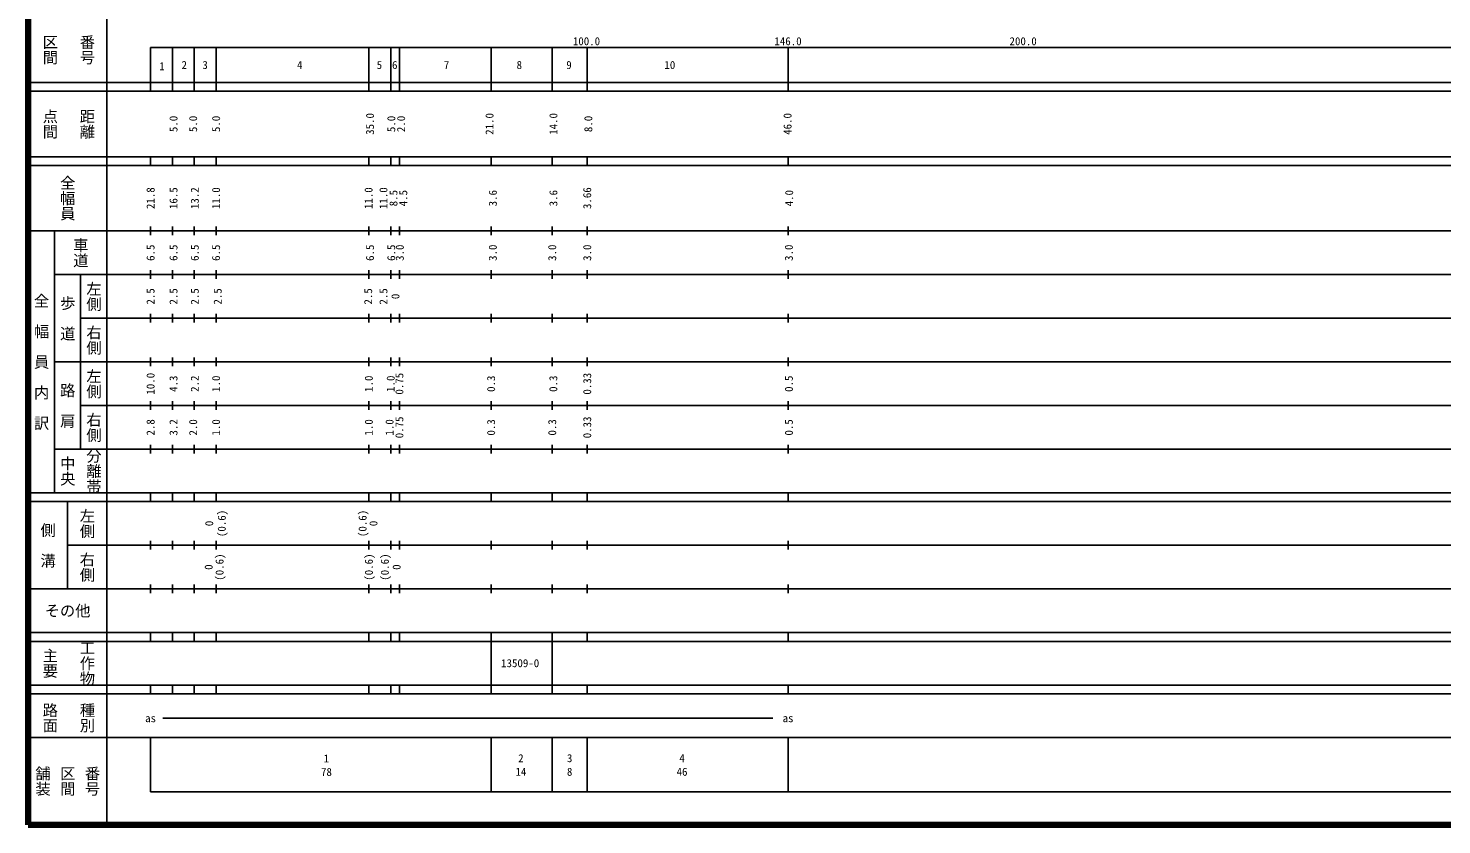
# Model space of a CAD drawing. Units: millimetres on the paper, enlarged 1000 times. Extents: x 40000 to 680000, y 20000 to 380000.
# Drawn here: x 40000 to 363711, y 20000 to 202409 of the extents above; entities that cross this region are included whole.
import ezdxf
from ezdxf.enums import TextEntityAlignment as Align

# ---------------------------------------------------------------- set-up
doc = ezdxf.new("R2010")
doc.units = ezdxf.units.MM
doc.header["$LTSCALE"] = 1000
doc.layers.add('M-TTL', color=2, linetype='Continuous', lineweight=140)
doc.layers.add('M-TTL-BAND', color=7, linetype='Continuous', lineweight=25)
doc.styles.add('@ＭＳ ゴシック', font='')
doc.styles.add('ＭＳ ゴシック', font='')
doc.styles.get('@ＭＳ ゴシック').set_extended_font_data('@MS Gothic')
doc.styles.get('ＭＳ ゴシック').set_extended_font_data('MS Gothic')

msp = doc.modelspace()

# ---------------------------------------------------------------- linework, layer by layer
at = {"layer": 'M-TTL'}
for p, q in [((40000, 380000), (40000, 20000)), ((40000, 20000), (680000, 20000))]:
    msp.add_line(p, q, dxfattribs=at)
at = {"layer": 'M-TTL-BAND'}
for p, q in [((58000, 370000), (58000, 20000)), ((68000, 198000), (579000, 198000)), ((68000, 198000), (68000, 188000)), ((73000, 198000), (73000, 188000)), ((78000, 198000), (78000, 188000)), ((83000, 198000), (83000, 188000)), ((118000, 198000), (118000, 188000)), ((123000, 198000), (123000, 188000)), ((125000, 198000), (125000, 188000)), ((146000, 198000), (146000, 188000)), ((160000, 198000), (160000, 188000)), ((168000, 198000), (168000, 188000)), ((214000, 198000), (214000, 188000)), ((40000, 190000), (579000, 190000)), ((40000, 188000), (579000, 188000)), ((40000, 173000), (579000, 173000)), ((68000, 171000), (68000, 173000)), ((73000, 173000), (73000, 171000)), ((78000, 173000), (78000, 171000)), ((83000, 173000), (83000, 171000)), ((118000, 173000), (118000, 171000)), ((123000, 173000), (123000, 171000)), ((125000, 173000), (125000, 171000)), ((146000, 173000), (146000, 171000)), ((160000, 173000), (160000, 171000)), ((168000, 171000), (168000, 173000)), ((214000, 173000), (214000, 171000)), ((40000, 171000), (579000, 171000)), ((40000, 156000), (579000, 156000)), ((46000, 96000), (46000, 156000)), ((68000, 155000), (68000, 157000)), ((73000, 157000), (73000, 155000)), ((78000, 157000), (78000, 155000)), ((83000, 157000), (83000, 155000)), ((118000, 157000), (118000, 155000)), ((123000, 157000), (123000, 155000)), ((125000, 157000), (125000, 155000)), ((146000, 157000), (146000, 155000)), ((160000, 157000), (160000, 155000)), ((168000, 155000), (168000, 157000)), ((214000, 157000), (214000, 155000)), ((46000, 146000), (579000, 146000)), ((52000, 146000), (52000, 106000)), ((68000, 145000), (68000, 147000)), ((73000, 147000), (73000, 145000)), ((78000, 147000), (78000, 145000)), ((83000, 147000), (83000, 145000)), ((118000, 147000), (118000, 145000)), ((123000, 147000), (123000, 145000)), ((125000, 147000), (125000, 145000)), ((146000, 147000), (146000, 145000)), ((160000, 147000), (160000, 145000)), ((168000, 145000), (168000, 147000)), ((214000, 147000), (214000, 145000)), ((52000, 136000), (579000, 136000)), ((68000, 135000), (68000, 137000)), ((73000, 137000), (73000, 135000)), ((78000, 137000), (78000, 135000)), ((83000, 137000), (83000, 135000)), ((118000, 137000), (118000, 135000)), ((123000, 137000), (123000, 135000)), ((125000, 137000), (125000, 135000)), ((146000, 137000), (146000, 135000)), ((160000, 137000), (160000, 135000)), ((168000, 135000), (168000, 137000)), ((214000, 137000), (214000, 135000)), ((68000, 125000), (68000, 127000)), ((73000, 127000), (73000, 125000)), ((78000, 127000), (78000, 125000)), ((83000, 127000), (83000, 125000)), ((118000, 127000), (118000, 125000)), ((123000, 127000), (123000, 125000)), ((125000, 127000), (125000, 125000)), ((146000, 127000), (146000, 125000)), ((160000, 127000), (160000, 125000)), ((168000, 125000), (168000, 127000)), ((214000, 127000), (214000, 125000)), ((46000, 126000), (579000, 126000)), ((68000, 115000), (68000, 117000)), ((73000, 117000), (73000, 115000)), ((78000, 117000), (78000, 115000)), ((83000, 117000), (83000, 115000)), ((118000, 117000), (118000, 115000)), ((123000, 117000), (123000, 115000)), ((125000, 117000), (125000, 115000)), ((146000, 117000), (146000, 115000)), ((160000, 117000), (160000, 115000)), ((168000, 115000), (168000, 117000)), ((214000, 117000), (214000, 115000)), ((52000, 116000), (579000, 116000)), ((68000, 105000), (68000, 107000)), ((73000, 107000), (73000, 105000)), ((78000, 107000), (78000, 105000)), ((83000, 107000), (83000, 105000)), ((118000, 107000), (118000, 105000)), ((123000, 107000), (123000, 105000)), ((125000, 107000), (125000, 105000)), ((146000, 107000), (146000, 105000)), ((160000, 107000), (160000, 105000)), ((168000, 105000), (168000, 107000)), ((214000, 107000), (214000, 105000)), ((46000, 106000), (579000, 106000)), ((40000, 96000), (579000, 96000)), ((40000, 94000), (579000, 94000)), ((49000, 94000), (49000, 74000)), ((68000, 94000), (68000, 96000)), ((73000, 96000), (73000, 94000)), ((78000, 96000), (78000, 94000)), ((83000, 96000), (83000, 94000)), ((118000, 96000), (118000, 94000)), ((123000, 96000), (123000, 94000)), ((125000, 96000), (125000, 94000)), ((146000, 96000), (146000, 94000)), ((160000, 96000), (160000, 94000)), ((168000, 94000), (168000, 96000)), ((214000, 96000), (214000, 94000)), ((68000, 83000), (68000, 85000)), ((73000, 85000), (73000, 83000)), ((78000, 85000), (78000, 83000)), ((83000, 85000), (83000, 83000)), ((118000, 85000), (118000, 83000)), ((123000, 85000), (123000, 83000)), ((125000, 85000), (125000, 83000)), ((146000, 85000), (146000, 83000)), ((160000, 85000), (160000, 83000)), ((168000, 83000), (168000, 85000)), ((214000, 85000), (214000, 83000)), ((49000, 84000), (579000, 84000)), ((68000, 73000), (68000, 75000)), ((73000, 75000), (73000, 73000)), ((78000, 75000), (78000, 73000)), ((83000, 75000), (83000, 73000)), ((118000, 75000), (118000, 73000)), ((123000, 75000), (123000, 73000)), ((125000, 75000), (125000, 73000)), ((146000, 75000), (146000, 73000)), ((160000, 75000), (160000, 73000)), ((168000, 73000), (168000, 75000)), ((214000, 75000), (214000, 73000)), ((40000, 74000), (579000, 74000)), ((40000, 64000), (579000, 64000)), ((40000, 62000), (579000, 62000)), ((68000, 62000), (68000, 64000)), ((73000, 64000), (73000, 62000)), ((78000, 64000), (78000, 62000)), ((83000, 64000), (83000, 62000)), ((118000, 64000), (118000, 62000)), ((123000, 64000), (123000, 62000)), ((125000, 64000), (125000, 62000)), ((146000, 64000), (146000, 52000)), ((160000, 64000), (160000, 52000)), ((168000, 62000), (168000, 64000)), ((214000, 64000), (214000, 62000)), ((40000, 52000), (579000, 52000)), ((68000, 50000), (68000, 52000)), ((73000, 52000), (73000, 50000)), ((78000, 52000), (78000, 50000)), ((83000, 52000), (83000, 50000)), ((118000, 52000), (118000, 50000)), ((123000, 52000), (123000, 50000)), ((125000, 52000), (125000, 50000)), ((146000, 52000), (146000, 50000)), ((160000, 52000), (160000, 50000)), ((168000, 50000), (168000, 52000)), ((214000, 52000), (214000, 50000)), ((40000, 50000), (579000, 50000)), ((70805, 44406), (210506, 44406)), ((40000, 40000), (579000, 40000)), ((68000, 40000), (68000, 27500)), ((146000, 40000), (146000, 27500)), ((160000, 40000), (160000, 27500)), ((168000, 40000), (168000, 27500)), ((214000, 40000), (214000, 27500)), ((68000, 27500), (579000, 27500))]:
    msp.add_line(p, q, dxfattribs=at)

# ---------------------------------------------------------------- texts
for s, height, rotation, style, p in [('番号', 2566, 270, '@ＭＳ ゴシック', (53500, 197500)), ('区間', 2566, 270, '@ＭＳ ゴシック', (45000, 197500)), ('点間', 2566, 270, '@ＭＳ ゴシック', (45000, 180500)), ('距離', 2566, 270, '@ＭＳ ゴシック', (53500, 180500)), ('5.0', 1833, 90, 'ＭＳ ゴシック', (73253, 180500)), ('5.0', 1833, 90, 'ＭＳ ゴシック', (77753, 180500)), ('5.0', 1833, 90, 'ＭＳ ゴシック', (83003, 180500)), ('35.0', 1833, 90, 'ＭＳ ゴシック', (118254, 180500)), ('5.0', 1833, 90, 'ＭＳ ゴシック', (123129, 180500)), ('2.0', 1833, 90, 'ＭＳ ゴシック', (125379, 180500)), ('21.0', 1833, 90, 'ＭＳ ゴシック', (145630, 180500)), ('14.0', 1833, 90, 'ＭＳ ゴシック', (160256, 180500)), ('8.0', 1833, 90, 'ＭＳ ゴシック', (168253, 180500)), ('46.0', 1833, 90, 'ＭＳ ゴシック', (213883, 180500)), ('全幅員', 2566, 270, '@ＭＳ ゴシック', (49000, 163500)), ('21.8', 1833, 90, 'ＭＳ ゴシック', (68002, 163500)), ('16.5', 1833, 90, 'ＭＳ ゴシック', (73253, 163500)), ('13.2', 1833, 90, 'ＭＳ ゴシック', (78128, 163500)), ('11.0', 1833, 90, 'ＭＳ ゴシック', (83003, 163500)), ('11.0', 1833, 90, 'ＭＳ ゴシック', (117931, 163500)), ('11.0', 1833, 90, 'ＭＳ ゴシック', (121335, 163500)), ('8.5', 1833, 90, 'ＭＳ ゴシック', (123628, 163500)), ('4.5', 1833, 90, 'ＭＳ ゴシック', (125878, 163500)), ('3.6', 1833, 90, 'ＭＳ ゴシック', (146380, 163500)), ('3.6', 1833, 90, 'ＭＳ ゴシック', (160256, 163500)), ('3.66', 1833, 90, 'ＭＳ ゴシック', (168002, 163500)), ('4.0', 1833, 90, 'ＭＳ ゴシック', (214258, 163500)), ('車道', 2566, 270, '@ＭＳ ゴシック', (52000, 151000)), ('6.5', 1833, 90, 'ＭＳ ゴシック', (68002, 151000)), ('6.5', 1833, 90, 'ＭＳ ゴシック', (73253, 151000)), ('6.5', 1833, 90, 'ＭＳ ゴシック', (78128, 151000)), ('6.5', 1833, 90, 'ＭＳ ゴシック', (83003, 151000)), ('6.5', 1833, 90, 'ＭＳ ゴシック', (118254, 151000)), ('6.5', 1833, 90, 'ＭＳ ゴシック', (123129, 151000)), ('3.0', 1833, 90, 'ＭＳ ゴシック', (125084, 151000)), ('3.0', 1833, 90, 'ＭＳ ゴシック', (146380, 151000)), ('3.0', 1833, 90, 'ＭＳ ゴシック', (159986, 151000)), ('3.0', 1833, 90, 'ＭＳ ゴシック', (168002, 151000)), ('3.0', 1833, 90, 'ＭＳ ゴシック', (214183, 151000)), ('左側', 2566, 270, '@ＭＳ ゴシック', (55000, 141000)), ('2.5', 1833, 90, 'ＭＳ ゴシック', (68002, 141000)), ('2.5', 1833, 90, 'ＭＳ ゴシック', (73253, 141000)), ('2.5', 1833, 90, 'ＭＳ ゴシック', (78128, 141000)), ('2.5', 1833, 90, 'ＭＳ ゴシック', (83378, 141000)), ('2.5', 1833, 90, 'ＭＳ ゴシック', (117834, 141000)), ('2.5', 1833, 90, 'ＭＳ ゴシック', (121334, 141000)), ('全\u3000幅\u3000員\u3000内\u3000訳', 2566, 270, '@ＭＳ ゴシック', (43000, 126000)), ('歩\u3000道', 2566, 270, '@ＭＳ ゴシック', (49000, 136000)), ('0', 1833, 90, 'ＭＳ ゴシック', (124084, 141000)), ('右側', 2566, 270, '@ＭＳ ゴシック', (55000, 131000)), ('左側', 2566, 270, '@ＭＳ ゴシック', (55000, 121000)), ('10.0', 1833, 90, 'ＭＳ ゴシック', (68002, 121000)), ('0.75', 1833, 90, 'ＭＳ ゴシック', (124985, 121000)), ('0.33', 1833, 90, 'ＭＳ ゴシック', (168002, 121000)), ('路\u3000肩', 2566, 270, '@ＭＳ ゴシック', (49000, 116000)), ('4.3', 1833, 90, 'ＭＳ ゴシック', (73253, 121000)), ('2.2', 1833, 90, 'ＭＳ ゴシック', (78128, 121000)), ('1.0', 1833, 90, 'ＭＳ ゴシック', (83003, 121000)), ('1.0', 1833, 90, 'ＭＳ ゴシック', (117985, 121000)), ('1.0', 1833, 90, 'ＭＳ ゴシック', (122985, 121000)), ('0.3', 1833, 90, 'ＭＳ ゴシック', (145986, 121000)), ('0.3', 1833, 90, 'ＭＳ ゴシック', (160236, 121000)), ('0.5', 1833, 90, 'ＭＳ ゴシック', (214183, 121000)), ('右側', 2566, 270, '@ＭＳ ゴシック', (55000, 111000)), ('0.75', 1833, 90, 'ＭＳ ゴシック', (124985, 111000)), ('0.33', 1833, 90, 'ＭＳ ゴシック', (168002, 111000)), ('2.8', 1833, 90, 'ＭＳ ゴシック', (68002, 111000)), ('3.2', 1833, 90, 'ＭＳ ゴシック', (73253, 111000)), ('2.0', 1833, 90, 'ＭＳ ゴシック', (77753, 111000)), ('1.0', 1833, 90, 'ＭＳ ゴシック', (83003, 111000)), ('1.0', 1833, 90, 'ＭＳ ゴシック', (117985, 111000)), ('1.0', 1833, 90, 'ＭＳ ゴシック', (122735, 111000)), ('0.3', 1833, 90, 'ＭＳ ゴシック', (145986, 111000)), ('0.3', 1833, 90, 'ＭＳ ゴシック', (159986, 111000)), ('0.5', 1833, 90, 'ＭＳ ゴシック', (214183, 111000)), ('中央', 2566, 270, '@ＭＳ ゴシック', (49000, 101000)), ('分離帯', 2566, 270, '@ＭＳ ゴシック', (55000, 101000)), ('左側', 2566, 270, '@ＭＳ ゴシック', (53500, 89000)), ('(0.6)', 1833, 90, 'ＭＳ ゴシック', (84304, 89000)), ('(0.6)', 1833, 90, 'ＭＳ ゴシック', (116555, 89000)), ('側\u3000溝', 2566, 270, '@ＭＳ ゴシック', (44500, 84000)), ('0', 1833, 90, 'ＭＳ ゴシック', (81429, 89000)), ('0', 1833, 90, 'ＭＳ ゴシック', (119053, 89000)), ('右側', 2566, 270, '@ＭＳ ゴシック', (53500, 79000)), ('(0.6)', 1833, 90, 'ＭＳ ゴシック', (83804, 79000)), ('(0.6)', 1833, 90, 'ＭＳ ゴシック', (118000, 79000)), ('(0.6)', 1833, 90, 'ＭＳ ゴシック', (121648, 79000)), ('0', 1833, 90, 'ＭＳ ゴシック', (81302, 79000)), ('0', 1833, 90, 'ＭＳ ゴシック', (124348, 79000)), ('工作物', 2566, 270, '@ＭＳ ゴシック', (53500, 57000)), ('主要', 2566, 270, '@ＭＳ ゴシック', (45000, 57000)), ('路面', 2566, 270, '@ＭＳ ゴシック', (45000, 44500)), ('種別', 2566, 270, '@ＭＳ ゴシック', (53500, 44500)), ('舗装', 2566, 270, '@ＭＳ ゴシック', (43333, 30000)), ('区間', 2566, 270, '@ＭＳ ゴシック', (49000, 30000)), ('番号', 2566, 270, '@ＭＳ ゴシック', (54667, 30000))]:
    msp.add_text(s, height=height, rotation=rotation, dxfattribs=dict(at, style=style)).set_placement(p, align=Align.MIDDLE_CENTER)
at = {"layer": 'M-TTL-BAND', "style": 'ＭＳ ゴシック'}
for s, height, p in [('100.0', 1833, (167844, 199445)), ('146.0', 1833, (214000, 199445)), ('200.0', 1833, (267844, 199445)), ('1', 1833, (70612, 193722)), ('2', 1833, (75723, 194000)), ('3', 1833, (80501, 194000)), ('4', 1833, (102169, 194000)), ('5', 1833, (120420, 194000)), ('6', 1833, (123939, 194000)), ('7', 1833, (135792, 194000)), ('8', 1833, (152459, 194000)), ('9', 1833, (163837, 194000)), ('10', 1833, (186932, 194000)), ('その他', 2566, (49000, 69000)), ('13509-0', 1833, (152651, 57000)), ('as', 1833, (68006, 44406)), ('as', 1833, (214001, 44406)), ('1', 1833, (108288, 35191)), ('2', 1833, (152824, 35238)), ('3', 1833, (163989, 35238)), ('4', 1833, (189728, 35238)), ('78', 1833, (108288, 32084)), ('14', 1833, (152824, 32131)), ('8', 1833, (163989, 32131)), ('46', 1833, (189728, 32131))]:
    msp.add_text(s, height=height, dxfattribs=at).set_placement(p, align=Align.MIDDLE_CENTER)

doc.saveas('drawing.dxf')
